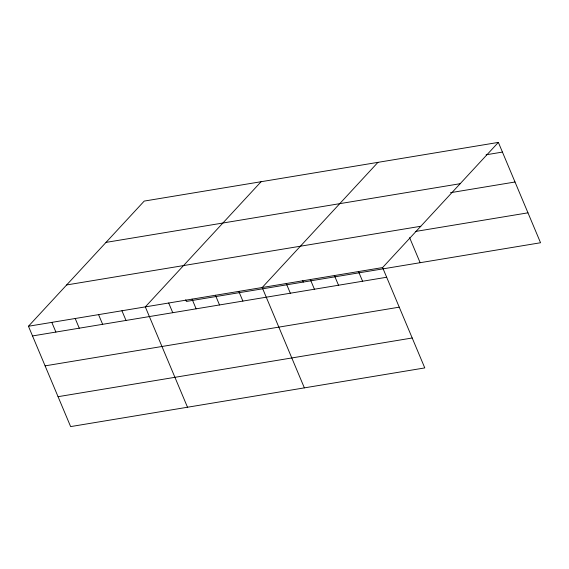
<?xml version="1.0" encoding="UTF-8"?>
<svg xmlns="http://www.w3.org/2000/svg" width="569" height="569" viewBox="0 0 569 569"><rect width="100%" height="100%" fill="white"/><g stroke="black" fill="none" stroke-linecap="round" stroke-linejoin="round"><path stroke-width="0.85" d="M498.366 142.399L382.596 267.565L424.78 367.915L70.634 426.601L28.45 326.25L144.22 201.085L498.366 142.399L540.55 242.75L186.404 301.435L185.729 299.82M261.093 181.717L145.315 306.89L187.5 407.233M377.958 162.35L262.188 287.523L304.365 387.866M486.097 154.789L502.441 152.087M106.019 242.394L460.165 183.702M450.513 192.692L515.016 182.002M66.658 284.948L420.797 226.263M415.306 231.498L527.975 212.827M28.45 326.25L382.596 267.565M32.518 335.938L386.664 277.252M45.1 365.86L399.239 307.168M58.059 396.685L412.198 337.993M409.602 237.636L420.142 262.7M358.513 271.555L362.581 281.242M334.43 275.545L338.505 285.233M310.347 279.535L314.422 289.223M302.594 280.453L303.277 282.068M286.264 283.526L290.339 293.213M238.809 291.392L242.885 301.079M215.438 295.268L219.513 304.956M192.066 299.138L196.134 308.825M168.694 303.014L172.763 312.701M121.944 310.759L126.012 320.447M98.572 314.636L102.64 324.323M75.2 318.505L79.269 328.192M51.822 322.381L55.897 332.068"/></g></svg>
